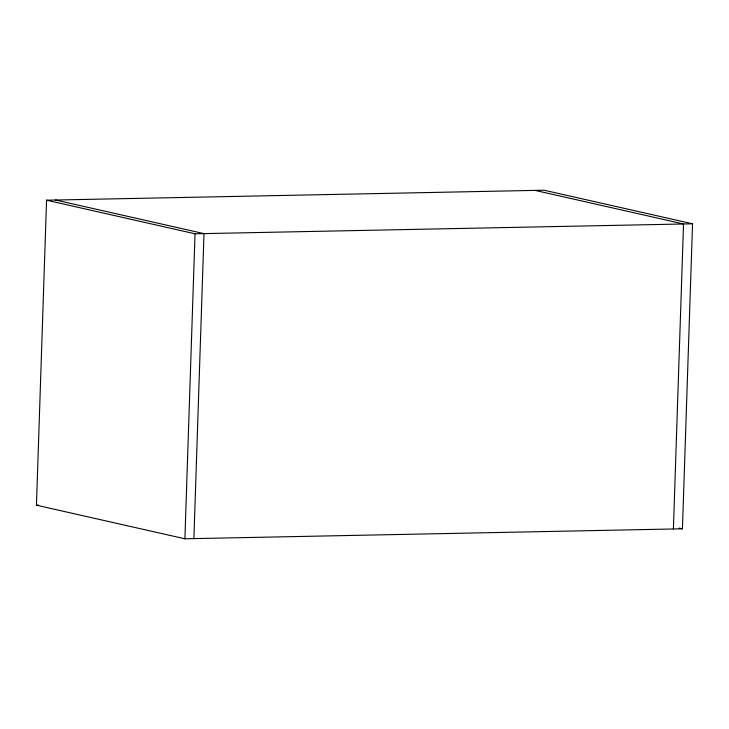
<?xml version="1.0" encoding="UTF-8"?>
<svg xmlns="http://www.w3.org/2000/svg" width="729" height="729" viewBox="0 0 729 729"><rect width="100%" height="100%" fill="white"/><g stroke="black" fill="none" stroke-linecap="round" stroke-linejoin="round"><path stroke-width="1.09" d="M36.45 505.197L46.565 200.202L544.098 190.214L692.55 223.803L682.435 528.798L184.902 538.786L36.45 505.197L38.692 505.151M184.902 538.786L195.017 233.79L46.565 200.202M193.887 538.603L204.002 233.617L55.55 200.019M673.405 528.981L683.529 223.985L535.077 190.397M195.017 233.79L692.55 223.803M679.109 528.051L682.435 528.798"/></g></svg>
